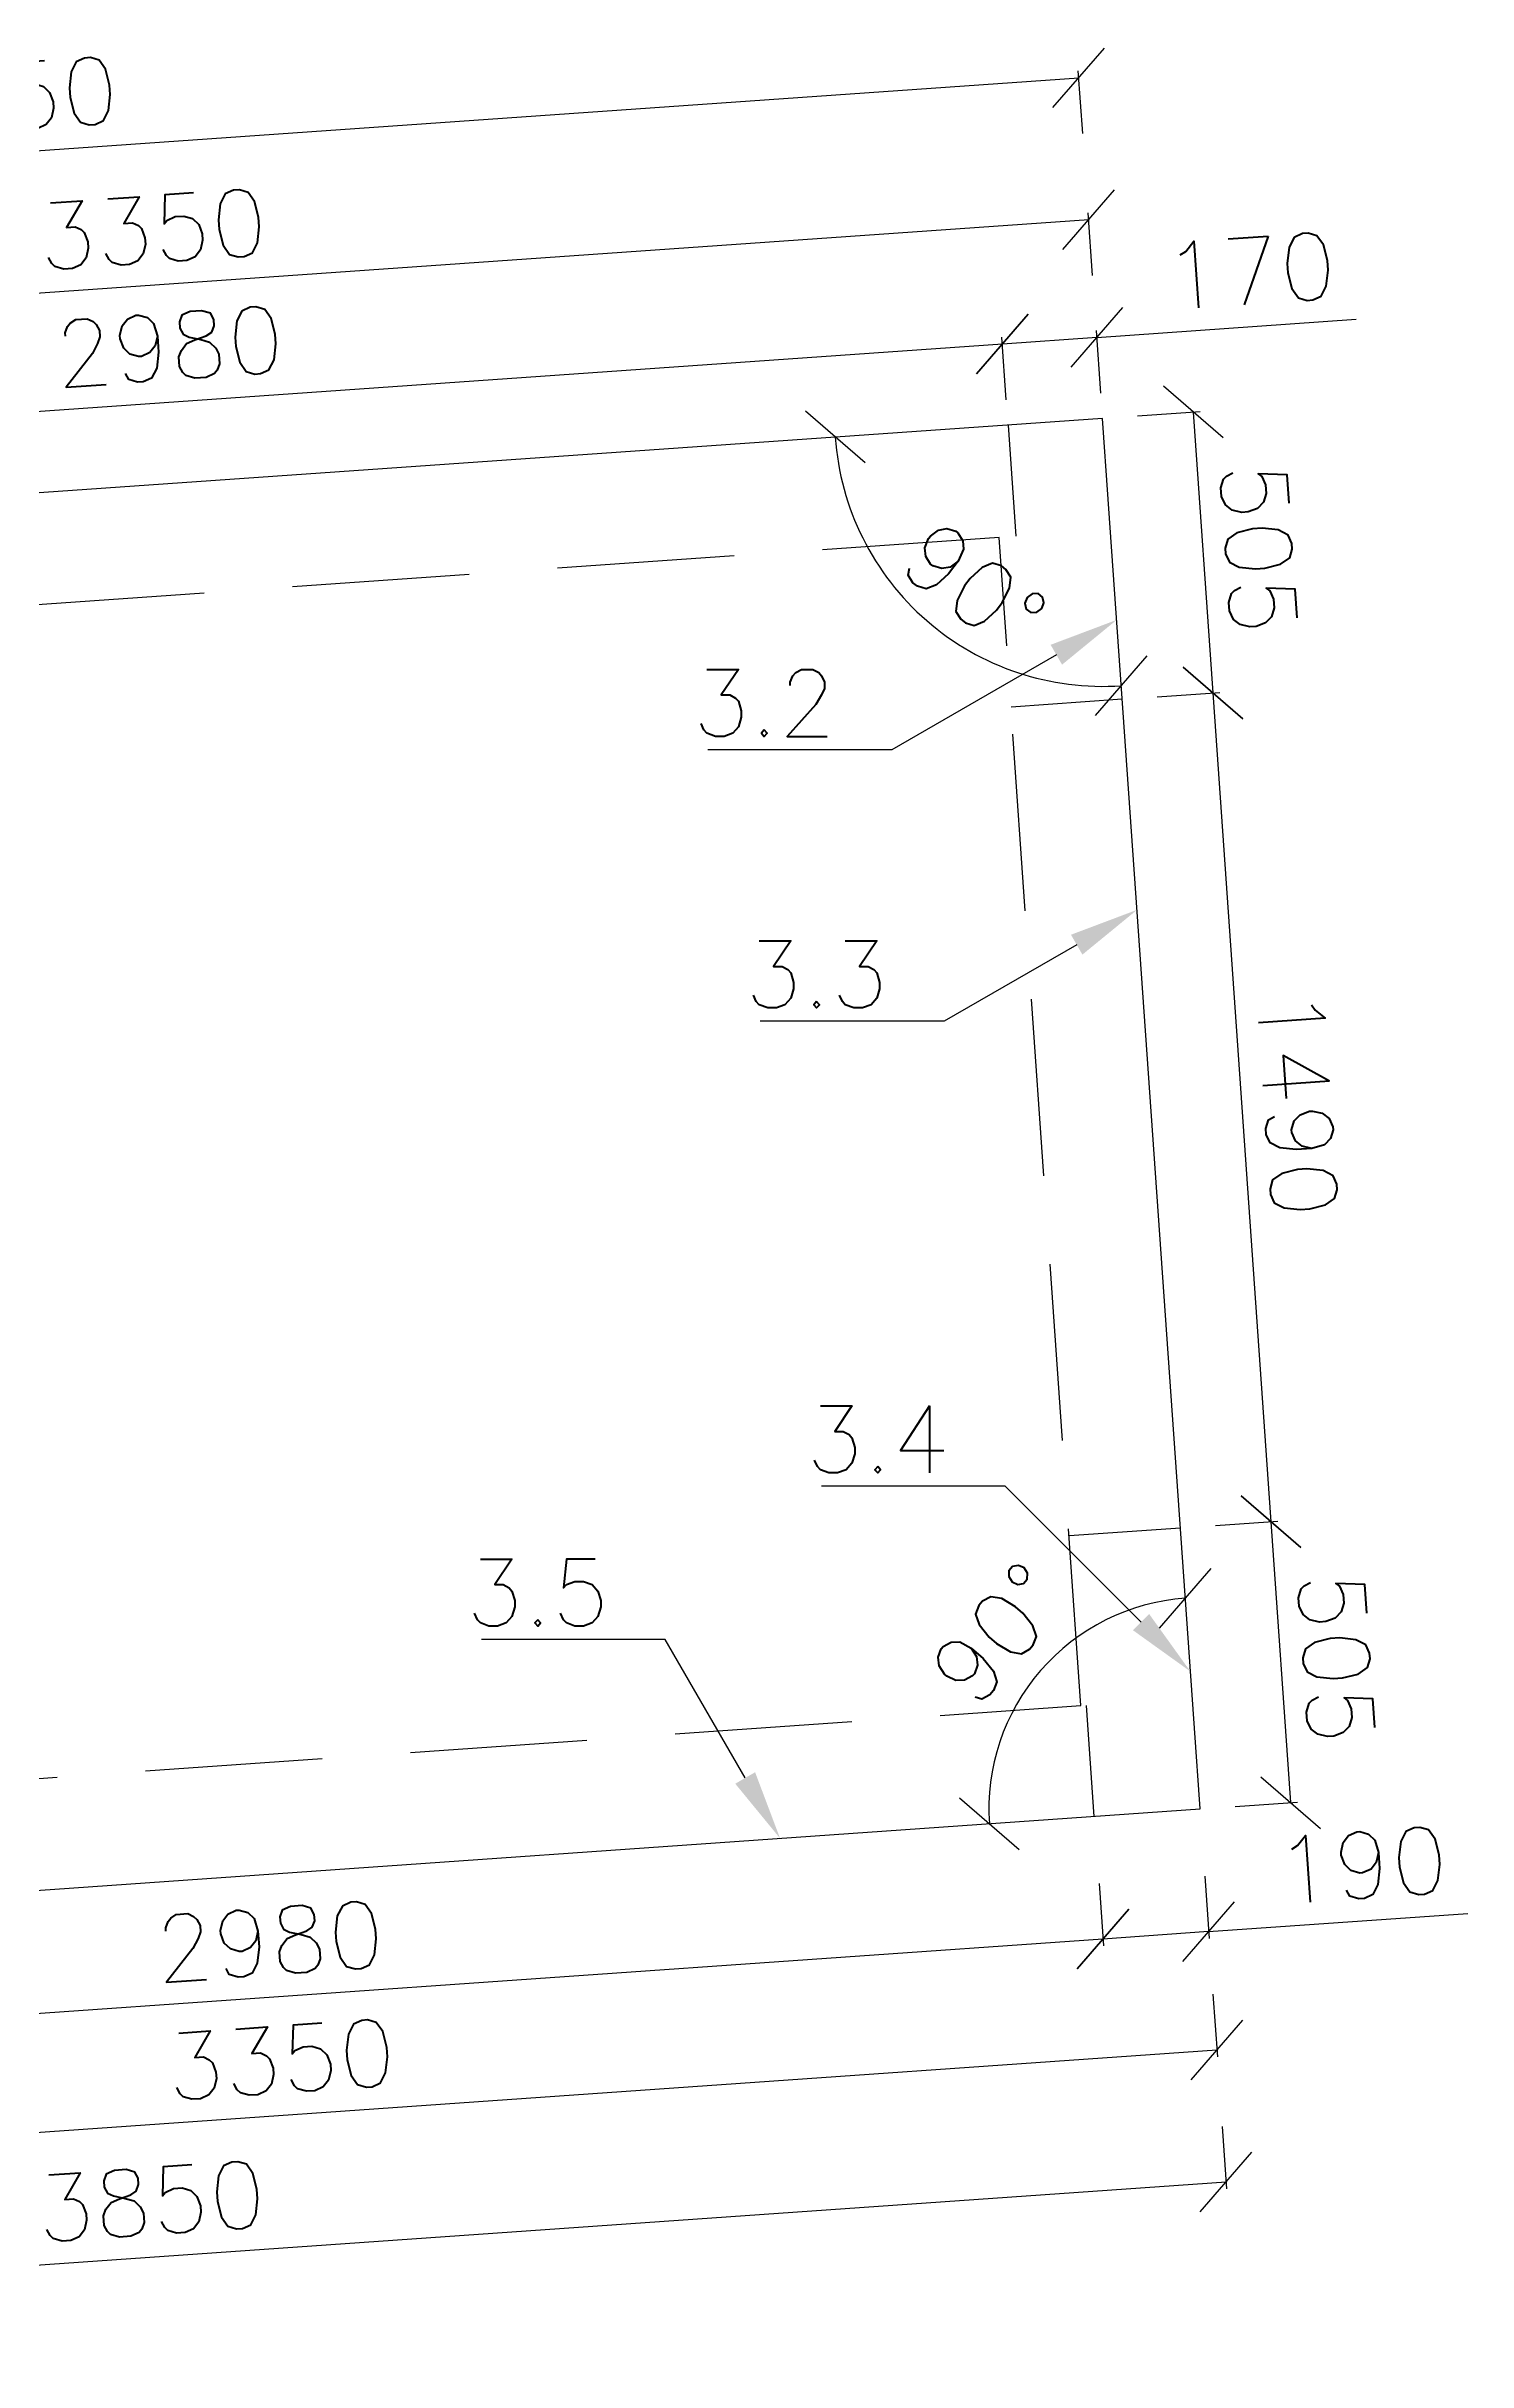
# Model space of a CAD drawing. Header units: millimetres. Extents: x 5046 to 47046, y -5997 to 25762.
# Drawn here: x 23597 to 26146, y 7832 to 11984 of the extents above; entities that cross this region are included whole.
import ezdxf
from ezdxf import colors
from ezdxf.entities.mleader import LeaderData, LeaderLine
from ezdxf.math import Vec2, Vec3

# ---------------------------------------------------------------- set-up
doc = ezdxf.new("R2010")
doc.units = ezdxf.units.MM
doc.linetypes.add('HIDDEN2', pattern=[4.7625, 3.175, -1.5875])
doc.layers.get('0').update_dxf_attribs({"lineweight": 0})
doc.layers.get('Defpoints').update_dxf_attribs({"lineweight": 0})
doc.layers.add('DIM', color=3, linetype='Continuous', lineweight=0)
for name, color, linetype in [('L_KS2 350', 150, 'Continuous'), ('L_KS_inderside', 40, 'HIDDEN2'), ('Profil główny', 7, 'Continuous')]:
    doc.layers.add(name, color=color, linetype=linetype)
doc.styles.add('Skala 1-50', font='simplex.shx', dxfattribs={"height": 120})
doc.dimstyles.new('Skala 1-50', dxfattribs={"dimtxt": 12, "dimasz": 100, "dimexe": 12.5, "dimexo": 0.625, "dimgap": 40, "dimtad": 1, "dimdec": 0, "dimtxsty": 'Skala 1-50', "dimblk": 'OBLIQUE', "dimcen": 2.5, "dimadec": 0, "dimazin": 0, "dimtfac": 1, "dimtdec": 0, "dimtmove": 0, "dimatfit": 3, "dimldrblk": 'OBLIQUE', "dimfxl": 100, "dimfxlon": 1, "dimarcsym": 0})

# ---------------------------------------------------------------- blocks, each defined once
blk = doc.blocks.new('_Oblique')
at = {"color": 0, "linetype": 'ByBlock', "lineweight": -2}
blk.add_line((-0.5, -0.5), (0.5, 0.5), dxfattribs=at)
blk = doc.blocks.new('*D575')
at = {"layer": 'Defpoints', "color": 0}
for p in [(25491.3, 11316.9), (25526.6, 10813.1), (25689.2, 10824.5)]:
    blk.add_point(p, dxfattribs=at)
at = {"layer": 'DIM', "color": 0, "lineweight": -2}
for p, q in [((25554.1, 11321.3), (25666.4, 11329.1)), ((25653.9, 11328.3), (25689.2, 10824.5)), ((25589.4, 10817.5), (25701.6, 10825.4))]:
    blk.add_line(p, q, dxfattribs=at)
at = {"layer": 'DIM', "color": 0, "linetype": 'ByBlock', "lineweight": -2, "xscale": 100, "yscale": 100, "zscale": 100}
for p, rotation in [((25653.9, 11328.3), 94.0054182707304), ((25689.2, 10824.5), 274.0054182707304)]:
    blk.add_blockref('_Oblique', p, dxfattribs=dict(at, rotation=rotation))
at = {"layer": 'DIM', "color": 0, "insert": (25771.3, 11083.4), "char_height": 120, "attachment_point": 5, "rotation": 274.0054, "style": 'Skala 1-50'}
blk.add_mtext('505', dxfattribs=at)
blk = doc.blocks.new('*D576')
at = {"layer": 'Defpoints', "color": 0}
for p in [(25526.6, 10813.1), (25630.7, 9326.8), (25793.2, 9338.1)]:
    blk.add_point(p, dxfattribs=at)
at = {"layer": 'DIM', "color": 0, "lineweight": -2}
for p, q in [((25589.4, 10817.5), (25701.6, 10825.4)), ((25689.2, 10824.5), (25793.2, 9338.1)), ((25693.5, 9331.2), (25805.7, 9339))]:
    blk.add_line(p, q, dxfattribs=at)
at = {"layer": 'DIM', "color": 0, "linetype": 'ByBlock', "lineweight": -2, "xscale": 100, "yscale": 100, "zscale": 100}
for p, rotation in [((25689.2, 10824.5), 94.00541827073272), ((25793.2, 9338.1), 274.0054182707327)]:
    blk.add_blockref('_Oblique', p, dxfattribs=dict(at, rotation=rotation))
at = {"layer": 'DIM', "color": 0, "insert": (25841, 10088.3), "char_height": 120, "attachment_point": 5, "rotation": 274.0054, "style": 'Skala 1-50'}
blk.add_mtext('1490', dxfattribs=at)
blk = doc.blocks.new('*D577')
at = {"layer": 'Defpoints', "color": 0}
for p in [(25630.7, 9326.8), (25666, 8823), (25828.5, 8834.4)]:
    blk.add_point(p, dxfattribs=at)
at = {"layer": 'DIM', "color": 0, "lineweight": -2}
for p, q in [((25693.5, 9331.2), (25805.7, 9339)), ((25793.2, 9338.1), (25828.5, 8834.4)), ((25728.8, 8827.4), (25841, 8835.2))]:
    blk.add_line(p, q, dxfattribs=at)
at = {"layer": 'DIM', "color": 0, "linetype": 'ByBlock', "lineweight": -2, "xscale": 100, "yscale": 100, "zscale": 100}
for p, rotation in [((25793.2, 9338.1), 94.00541827072746), ((25828.5, 8834.4), 274.0054182707274)]:
    blk.add_blockref('_Oblique', p, dxfattribs=dict(at, rotation=rotation))
at = {"layer": 'DIM', "color": 0, "insert": (25910.6, 9093.2), "char_height": 120, "attachment_point": 5, "rotation": 274.0054, "style": 'Skala 1-50'}
blk.add_mtext('505', dxfattribs=at)
blk = doc.blocks.new('*D578')
at = {"layer": 'Defpoints', "color": 0}
for p in [(25476.4, 8809.7), (25666, 8823), (25491.8, 8589.7)]:
    blk.add_point(p, dxfattribs=at)
at = {"layer": 'DIM', "color": 0, "lineweight": -2}
for p, q in [((25484.9, 8689.5), (25492.7, 8577.3)), ((25674.4, 8702.7), (25682.2, 8590.5)), ((25681.4, 8603), (25491.8, 8589.7)), ((25681.4, 8603), (26146, 8635.5))]:
    blk.add_line(p, q, dxfattribs=at)
at = {"layer": 'DIM', "color": 0, "linetype": 'ByBlock', "lineweight": -2, "xscale": 100, "yscale": 100, "zscale": 100}
for p, rotation in [((25491.8, 8589.7), 184.0054182707321), ((25681.4, 8603), 4.005418270732084)]:
    blk.add_blockref('_Oblique', p, dxfattribs=dict(at, rotation=rotation))
at = {"layer": 'DIM', "color": 0, "insert": (25956.6, 8722.5), "char_height": 120, "attachment_point": 5, "rotation": 4.0054, "style": 'Skala 1-50'}
blk.add_mtext('190', dxfattribs=at)
blk = doc.blocks.new('*D579')
at = {"layer": 'Defpoints', "color": 0}
for p in [(25476.4, 8809.7), (22503.7, 8601.6), (22519.1, 8381.6)]:
    blk.add_point(p, dxfattribs=at)
at = {"layer": 'DIM', "color": 0, "lineweight": -2}
for p, q in [((25484.9, 8689.5), (25492.7, 8577.3)), ((25491.8, 8589.7), (22519.1, 8381.6)), ((22512.1, 8481.3), (22520, 8369.1))]:
    blk.add_line(p, q, dxfattribs=at)
at = {"layer": 'DIM', "color": 0, "linetype": 'ByBlock', "lineweight": -2, "xscale": 100, "yscale": 100, "zscale": 100}
for p, rotation in [((25491.8, 8589.7), 4.005418270732316), ((22519.1, 8381.6), 184.0054182707323)]:
    blk.add_blockref('_Oblique', p, dxfattribs=dict(at, rotation=rotation))
at = {"layer": 'DIM', "color": 0, "insert": (23998.5, 8585.4), "char_height": 120, "attachment_point": 5, "rotation": 4.0054, "style": 'Skala 1-50'}
blk.add_mtext('2980', dxfattribs=at)
blk = doc.blocks.new('*D581')
at = {"layer": 'Defpoints', "color": 0}
for p in [(25666, 8823), (22324.2, 8589), (25696.2, 8390.8)]:
    blk.add_point(p, dxfattribs=at)
at = {"layer": 'DIM', "color": 0, "lineweight": -2}
for p, q in [((25689.2, 8490.6), (25697.1, 8378.4)), ((22354.4, 8156.8), (25696.2, 8390.8)), ((22347.4, 8256.6), (22355.3, 8144.4))]:
    blk.add_line(p, q, dxfattribs=at)
at = {"layer": 'DIM', "color": 0, "linetype": 'ByBlock', "lineweight": -2, "xscale": 100, "yscale": 100, "zscale": 100}
for p, rotation in [((25696.2, 8390.8), 4.005418270730484), ((22354.4, 8156.8), 184.0054182707305)]:
    blk.add_blockref('_Oblique', p, dxfattribs=dict(at, rotation=rotation))
at = {"layer": 'DIM', "color": 0, "insert": (24018.3, 8373.6), "char_height": 120, "attachment_point": 5, "rotation": 4.0054, "style": 'Skala 1-50'}
blk.add_mtext('3350', dxfattribs=at)
blk = doc.blocks.new('*D583')
at = {"layer": 'Defpoints', "color": 0}
for p in [(25666, 8823), (21825.4, 8554.1), (25712.8, 8154)]:
    blk.add_point(p, dxfattribs=at)
at = {"layer": 'DIM', "color": 0, "lineweight": -2}
for p, q in [((25705.8, 8253.7), (25713.7, 8141.5)), ((21872.2, 7885.1), (25712.8, 8154)), ((21865.2, 7984.8), (21873.1, 7872.6))]:
    blk.add_line(p, q, dxfattribs=at)
at = {"layer": 'DIM', "color": 0, "linetype": 'ByBlock', "lineweight": -2, "xscale": 100, "yscale": 100, "zscale": 100}
for p, rotation in [((25712.8, 8154), 4.005418270730374), ((21872.2, 7885.1), 184.0054182707304)]:
    blk.add_blockref('_Oblique', p, dxfattribs=dict(at, rotation=rotation))
at = {"layer": 'DIM', "color": 0, "insert": (23785.5, 8119.3), "char_height": 120, "attachment_point": 5, "rotation": 4.0054, "style": 'Skala 1-50'}
blk.add_mtext('3850', dxfattribs=at)
blk = doc.blocks.new('*D590')
at = {"layer": 'Defpoints', "color": 0}
for p in [(25311.6, 11450.2), (25321.8, 11305), (25491.3, 11316.9)]:
    blk.add_point(p, dxfattribs=at)
at = {"layer": 'DIM', "color": 0, "lineweight": -2}
for p, q in [((25318.6, 11350.4), (25310.7, 11462.7)), ((25481.2, 11462.1), (25311.6, 11450.2)), ((25488.2, 11362.3), (25480.3, 11474.5)), ((25481.2, 11462.1), (25945.8, 11494.6))]:
    blk.add_line(p, q, dxfattribs=at)
at = {"layer": 'DIM', "color": 0, "linetype": 'ByBlock', "lineweight": -2, "xscale": 100, "yscale": 100, "zscale": 100}
for p, rotation in [((25311.6, 11450.2), 184.0054182707236), ((25481.2, 11462.1), 4.005418270723605)]:
    blk.add_blockref('_Oblique', p, dxfattribs=dict(at, rotation=rotation))
at = {"layer": 'DIM', "color": 0, "insert": (25756.4, 11581.6), "char_height": 120, "attachment_point": 5, "rotation": 4.0054, "style": 'Skala 1-50'}
blk.add_mtext('170', dxfattribs=at)
blk = doc.blocks.new('*D591')
at = {"layer": 'Defpoints', "color": 0}
for p in [(25321.8, 11305), (22338.9, 11242), (22349, 11096.9)]:
    blk.add_point(p, dxfattribs=at)
at = {"layer": 'DIM', "color": 0, "lineweight": -2}
for p, q in [((25318.6, 11350.4), (25310.7, 11462.7)), ((25311.6, 11450.2), (22338.9, 11242)), ((22345.9, 11142.3), (22338, 11254.5))]:
    blk.add_line(p, q, dxfattribs=at)
at = {"layer": 'DIM', "color": 0, "linetype": 'ByBlock', "lineweight": -2, "xscale": 100, "yscale": 100, "zscale": 100}
for p, rotation in [((25311.6, 11450.2), 4.005418270728005), ((22338.9, 11242), 184.005418270728)]:
    blk.add_blockref('_Oblique', p, dxfattribs=dict(at, rotation=rotation))
at = {"layer": 'DIM', "color": 0, "insert": (23818.2, 11445.9), "char_height": 120, "attachment_point": 5, "rotation": 4.0054, "style": 'Skala 1-50'}
blk.add_mtext('2980', dxfattribs=at)
blk = doc.blocks.new('*D592')
at = {"layer": 'Defpoints', "color": 0}
for p in [(22124.6, 11439.2), (25491.3, 11316.9), (22149.5, 11082.9)]:
    blk.add_point(p, dxfattribs=at)
at = {"layer": 'DIM', "color": 0, "lineweight": -2}
for p, q in [((25466.4, 11673.2), (22124.6, 11439.2)), ((25473.4, 11573.4), (25465.5, 11685.6)), ((22131.6, 11339.4), (22123.7, 11451.6))]:
    blk.add_line(p, q, dxfattribs=at)
at = {"layer": 'DIM', "color": 0, "linetype": 'ByBlock', "lineweight": -2, "xscale": 100, "yscale": 100, "zscale": 100}
for p, rotation in [((25466.4, 11673.2), 4.005418270728637), ((22124.6, 11439.2), 184.0054182707286)]:
    blk.add_blockref('_Oblique', p, dxfattribs=dict(at, rotation=rotation))
at = {"layer": 'DIM', "color": 0, "insert": (23788.5, 11655.9), "char_height": 120, "attachment_point": 5, "rotation": 4.0054, "style": 'Skala 1-50'}
blk.add_mtext('3350', dxfattribs=at)
blk = doc.blocks.new('*D593')
at = {"layer": 'Defpoints', "color": 0}
for p in [(25448.6, 11927.6), (25491.3, 11316.9), (21650.7, 11048)]:
    blk.add_point(p, dxfattribs=at)
at = {"layer": 'DIM', "color": 0, "lineweight": -2}
for p, q in [((21608, 11658.7), (25448.6, 11927.6)), ((25455.6, 11827.9), (25447.7, 11940.1)), ((21615, 11559), (21607.1, 11671.2))]:
    blk.add_line(p, q, dxfattribs=at)
at = {"layer": 'DIM', "color": 0, "linetype": 'ByBlock', "lineweight": -2, "xscale": 100, "yscale": 100, "zscale": 100}
for p, rotation in [((25448.6, 11927.6), 4.005418270730374), ((21608, 11658.7), 184.0054182707304)]:
    blk.add_blockref('_Oblique', p, dxfattribs=dict(at, rotation=rotation))
at = {"layer": 'DIM', "color": 0, "insert": (23521.3, 11892.9), "char_height": 120, "attachment_point": 5, "rotation": 4.0054, "style": 'Skala 1-50'}
blk.add_mtext('3850', dxfattribs=at)
blk = doc.blocks.new('*D932')
at = {"layer": 'Defpoints', "color": 0}
for p in [(25491.3, 11316.9), (25454.2, 9136.9), (25666, 8823), (25666, 8823), (23313.7, 8658.3)]:
    blk.add_point(p, dxfattribs=at)
at = {"layer": 'DIM', "color": 0, "lineweight": -2}
blk.add_arc((25666, 8823), 378.7, 94.0054, 184.0054, dxfattribs=at)
at = {"layer": 'DIM', "color": 0, "linetype": 'ByBlock', "lineweight": -2, "xscale": 100, "yscale": 100, "zscale": 100}
for p, rotation in [((25639.5, 9200.8), 4.005418270731178), ((25288.2, 8796.5), 274.0054182707323)]:
    blk.add_blockref('_Oblique', p, dxfattribs=dict(at, rotation=rotation))
at = {"layer": 'DIM', "color": 0, "insert": (25304.6, 9137), "char_height": 120, "attachment_point": 5, "rotation": 49.0054, "style": 'Skala 1-50'}
blk.add_mtext('90%%d', dxfattribs=at)
blk = doc.blocks.new('*D933')
at = {"layer": 'Defpoints', "color": 0}
for p in [(25491.3, 11316.9), (25491.3, 11316.9), (23139.1, 11152.2), (25093, 11048.1), (25666, 8823)]:
    blk.add_point(p, dxfattribs=at)
at = {"layer": 'DIM', "color": 0, "lineweight": -2}
blk.add_arc((25491.3, 11316.9), 480.6, 184.0054, 274.0054, dxfattribs=at)
at = {"layer": 'DIM', "color": 0, "linetype": 'ByBlock', "lineweight": -2, "xscale": 100, "yscale": 100, "zscale": 100}
for p, rotation in [((25012, 11283.3), 94.005418270724), ((25524.9, 10837.5), 4.005418270731178)]:
    blk.add_blockref('_Oblique', p, dxfattribs=dict(at, rotation=rotation))
at = {"layer": 'DIM', "color": 0, "insert": (25261.2, 11013.8), "char_height": 120, "attachment_point": 5, "rotation": 322.7925, "style": 'Skala 1-50'}
blk.add_mtext('90%%d', dxfattribs=at)

msp = doc.modelspace()

# ---------------------------------------------------------------- linework, layer by layer
at = {"layer": 'L_KS2 350'}
msp.add_lwpolyline([(23313.7, 8658.3), (25666, 8823), (25491.3, 11316.9), (23139.1, 11152.2)], dxfattribs=at)
at = {"layer": 'L_KS_inderside', "color": 150, "ltscale": 100}
msp.add_lwpolyline([(23299.8, 8857.8), (25452.5, 9008.5), (25305.8, 11103.4), (23153.1, 10952.7)], dxfattribs=at)
at = {"layer": 'Profil główny'}
for p, q in [((25321.8, 11305), (25335.7, 11105.5)), ((25526.6, 10813.1), (25327.1, 10799.2)), ((25630.7, 9326.8), (25431.2, 9312.8)), ((25476.4, 8809.7), (25462.5, 9008.5))]:
    msp.add_line(p, q, dxfattribs=at)

# ---------------------------------------------------------------- dimensions: what is measured, and where the dimension line sits
at = {"layer": 'DIM'}
for p1, p2, distance, picture, middle in [((21650.7, 11048), (25491.3, 11316.9), 612.2, '*D593', (23521.3, 11892.9)), ((25491.3, 11316.9), (22149.5, 11082.9), -357.2, '*D592', (23788.5, 11655.9)), ((25321.8, 11305), (22349, 11096.9), -145.5, '*D591', (23818.2, 11445.9)), ((25491.3, 11316.9), (25526.6, 10813.1), 162.9, '*D575', (25771.3, 11083.4)), ((25526.6, 10813.1), (25630.7, 9326.8), 162.9, '*D576', (25841, 10088.3)), ((25630.7, 9326.8), (25666, 8823), 162.9, '*D577', (25910.6, 9093.2)), ((21825.4, 8554.1), (25666, 8823), -670.7, '*D583', (23785.5, 8119.3)), ((22324.2, 8589), (25666, 8823), -433.2, '*D581', (24018.3, 8373.6)), ((25476.4, 8809.7), (22503.7, 8601.6), 220.5, '*D579', (23998.5, 8585.4))]:
    dim = msp.add_aligned_dim(p1=p1, p2=p2, distance=distance, dimstyle='Skala 1-50', dxfattribs=at)
    dim.commit()
    dim.dimension.update_dxf_attribs({"geometry": picture, "text_midpoint": middle})
for base, p1, p2, picture, middle in [((25311.6, 11450.2), (25491.3, 11316.9), (25321.8, 11305), '*D590', (25763.3, 11481.8)), ((25491.8, 8589.7), (25666, 8823), (25476.4, 8809.7), '*D578', (25963.5, 8622.8))]:
    dim = msp.add_linear_dim(base=base, p1=p1, p2=p2, angle=184.0054, dimstyle='Skala 1-50', dxfattribs=at)
    dim.commit()
    dim.dimension.update_dxf_attribs({"geometry": picture, "text_midpoint": middle, "dimtype": 161})
dim = msp.add_angular_dim_2l(base=(25093, 11048.1), line1=((25666, 8823), (25491.3, 11316.9)), line2=((25491.3, 11316.9), (23139.1, 11152.2)), dimstyle='Skala 1-50', dxfattribs=at)
dim.commit()
dim.dimension.update_dxf_attribs({"geometry": '*D933', "text_midpoint": (25200.8, 10934.1), "dimtype": 162})
dim = msp.add_angular_dim_2l(base=(25454.2, 9136.9), line1=((23313.7, 8658.3), (25666, 8823)), line2=((25666, 8823), (25491.3, 11316.9)), dimstyle='Skala 1-50', dxfattribs=at)
dim.commit()
dim.dimension.update_dxf_attribs({"geometry": '*D932', "text_midpoint": (25304.6, 9137)})

# ---------------------------------------------------------------- leaders
ml = msp.add_multileader_mtext('Standard', dxfattribs=at)
ml.set_content('3.2', style='Skala 1-50')
ml.set_leader_properties()
ml.build(insert=Vec2(0, 0))
ml.multileader.update_dxf_attribs({"has_text_frame": 1, "text_left_attachment_type": 5, "text_right_attachment_type": 5, "dogleg_length": 50, "arrow_head_size": 125})
ctx = ml.context
ctx.base_point, ctx.char_height, ctx.arrow_head_size, ctx.landing_gap_size, ctx.plane_origin = Vec3(24711.7, 10722.6), 120, 125, 50, Vec3(25516.6, 10955.5)
ctx.left_attachment, ctx.right_attachment, ctx.text_align_type = 5, 5, 2
notes = []
notes.append((ctx, [(0, (1, 1, 0), (25113.1, 10722.6), (-1, 0), 50, [(0, [(25516.6, 10955.5)], 0, [])])]))
ctx.mtext.insert, ctx.mtext.alignment, ctx.mtext.flow_direction = Vec3(25013.1, 10866.6), 3, 5
ml = msp.add_multileader_mtext('Standard', dxfattribs=at)
ml.set_content('3.3', style='Skala 1-50')
ml.set_leader_properties()
ml.build(insert=Vec2(0, 0))
ml.multileader.update_dxf_attribs({"has_text_frame": 1, "text_left_attachment_type": 5, "text_right_attachment_type": 5, "dogleg_length": 50, "arrow_head_size": 125})
ctx = ml.context
ctx.base_point, ctx.char_height, ctx.arrow_head_size, ctx.landing_gap_size, ctx.plane_origin = Vec3(24805.5, 10235.7), 120, 125, 50, Vec3(25553.1, 10435.5)
ctx.left_attachment, ctx.right_attachment, ctx.text_align_type = 5, 5, 2
notes.append((ctx, [(0, (1, 1, 0), (25206.9, 10235.7), (-1, 0), 50, [(0, [(25553.1, 10435.5)], 0, [])])]))
ctx.mtext.insert, ctx.mtext.alignment, ctx.mtext.flow_direction = Vec3(25106.9, 10379.7), 3, 5
ml = msp.add_multileader_mtext('Standard', dxfattribs=at)
ml.set_content('3.4', style='Skala 1-50')
ml.set_leader_properties()
ml.build(insert=Vec2(0, 0))
ml.multileader.update_dxf_attribs({"has_text_frame": 1, "text_left_attachment_type": 5, "text_right_attachment_type": 5, "dogleg_length": 50, "arrow_head_size": 125})
ctx = ml.context
ctx.base_point, ctx.char_height, ctx.arrow_head_size, ctx.landing_gap_size, ctx.plane_origin = Vec3(24909.5, 9401.7), 120, 125, 50, Vec3(25648.7, 9069.6)
ctx.left_attachment, ctx.right_attachment, ctx.text_align_type = 5, 5, 2
notes.append((ctx, [(0, (1, 1, 0), (25316.6, 9401.7), (-1, 0), 50, [(0, [(25648.7, 9069.6)], 0, [])])]))
ctx.mtext.insert, ctx.mtext.alignment, ctx.mtext.flow_direction = Vec3(25216.6, 9545.7), 3, 5
ml = msp.add_multileader_mtext('Standard', dxfattribs=at)
ml.set_content('3.5', style='Skala 1-50')
ml.set_leader_properties()
ml.build(insert=Vec2(0, 0))
ml.multileader.update_dxf_attribs({"has_text_frame": 1, "text_left_attachment_type": 5, "text_right_attachment_type": 5, "dogleg_length": 50, "arrow_head_size": 125})
ctx = ml.context
ctx.base_point, ctx.char_height, ctx.arrow_head_size, ctx.landing_gap_size, ctx.plane_origin = Vec3(24305.5, 9127), 120, 125, 50, Vec3(24912.9, 8770.3)
ctx.left_attachment, ctx.right_attachment, ctx.text_align_type = 5, 5, 2
notes.append((ctx, [(0, (1, 1, 0), (24706.9, 9127), (-1, 0), 50, [(0, [(24912.9, 8770.3)], 0, [])])]))
ctx.mtext.insert, ctx.mtext.alignment, ctx.mtext.flow_direction = Vec3(24606.9, 9271), 3, 5
for ctx, leaders in notes:
    for number, flags, end, landing, length, lines in leaders:
        leader = LeaderData()
        leader.index, (leader.has_last_leader_line, leader.has_dogleg_vector, leader.attachment_direction) = number, flags
        leader.last_leader_point, leader.dogleg_vector, leader.dogleg_length = Vec3(end), Vec3(landing), length
        for number, points, colour, breaks in lines:
            line = LeaderLine()
            line.index, line.vertices, line.color, line.breaks = number, Vec3.list(points), colors.encode_raw_color(colour), breaks
            leader.lines.append(line)
        ctx.leaders.append(leader)

doc.saveas('drawing.dxf')
